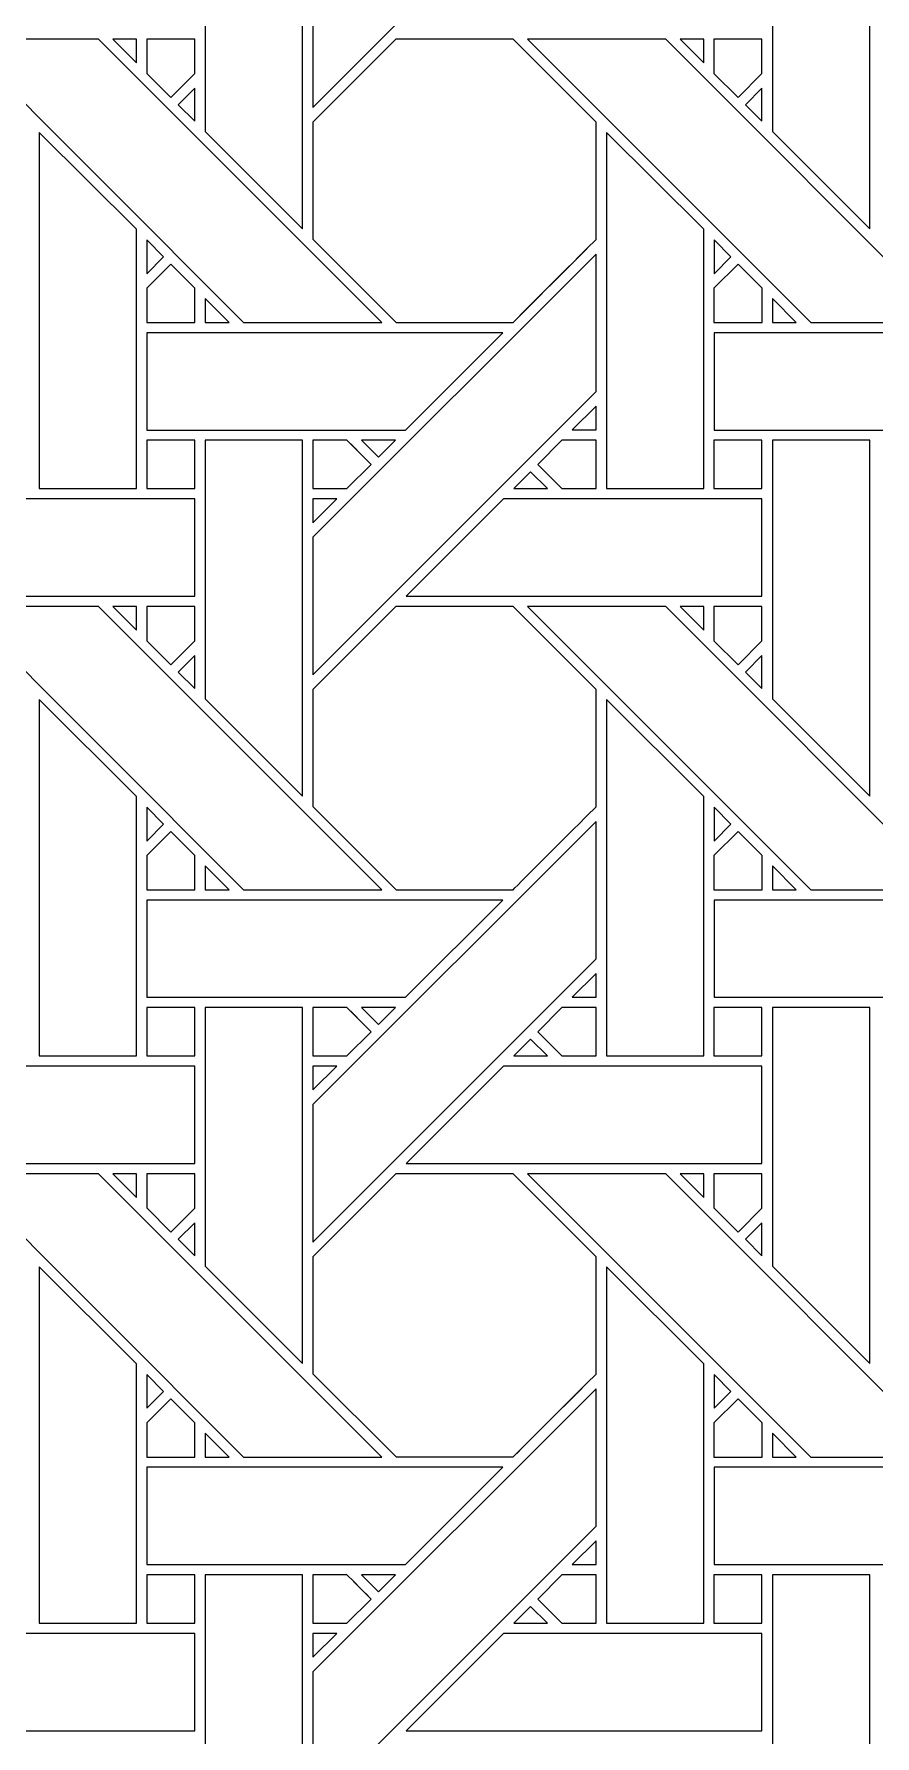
# Model space of a CAD drawing. Header units: inches. Extents: x 4.4 to 20.4, y 1.1 to 17.1.
# Drawn here: x 8.359 to 9.766, y 9.815 to 12.661 of the extents above; entities that cross this region are included whole.
import ezdxf

# ---------------------------------------------------------------- set-up
doc = ezdxf.new("R2010")
doc.units = ezdxf.units.IN
doc.header["$MEASUREMENT"] = 0
doc.layers.add('Design', color=7, linetype='Continuous', lineweight=0)

msp = doc.modelspace()

# ---------------------------------------------------------------- linework, layer by layer
at = {"layer": 'Design'}
for points, knots in [([(12.3829, 17.0948), (7.9646, 17.0948), (4.3829, 13.513), (4.3829, 9.0948), (4.3829, 4.6765), (7.9646, 1.0948), (12.3829, 1.0948), (16.8011, 1.0948), (20.3829, 4.6765), (20.3829, 9.0948), (20.3829, 13.513), (16.8011, 17.0948), (12.3829, 17.0948)], [0, 0, 0, 0, 1, 1, 1, 2, 2, 2, 3, 3, 3, 4, 4, 4, 4]), ([(12.3829, 16.2388), (8.4373, 16.2388), (5.2388, 13.0403), (5.2388, 9.0948), (5.2388, 5.1492), (8.4373, 1.9507), (12.3829, 1.9507), (16.3284, 1.9507), (19.5269, 5.1492), (19.5269, 9.0948), (19.5269, 13.0403), (16.3284, 16.2388), (12.3829, 16.2388)], [0, 0, 0, 0, 1, 1, 1, 2, 2, 2, 3, 3, 3, 4, 4, 4, 4]), ([(9.2992, 13.0116), (9.2992, 13.0116), (8.8255, 12.5379), (8.8255, 12.5379), (8.8255, 12.5379), (8.8255, 12.768), (8.8255, 12.768), (8.8255, 12.768), (9.2992, 13.2416), (9.2992, 13.2416), (9.2992, 13.2416), (9.2992, 13.0116), (9.2992, 13.0116)], [0, 0, 0, 0, 1, 1, 1, 2, 2, 2, 3, 3, 3, 4, 4, 4, 4]), ([(8.8083, 12.9301), (8.8083, 12.9301), (8.8083, 12.335), (8.8083, 12.335), (8.8083, 12.335), (8.6454, 12.4979), (8.6454, 12.4979), (8.6454, 12.4979), (8.6454, 12.9301), (8.6454, 12.9301), (8.6454, 12.9301), (8.8083, 12.9301), (8.8083, 12.9301)], [0, 0, 0, 0, 1, 1, 1, 2, 2, 2, 3, 3, 3, 4, 4, 4, 4]), ([(9.5942, 12.4979), (9.5942, 12.4979), (9.5942, 12.9301), (9.5942, 12.9301), (9.5942, 12.9301), (9.7571, 12.9301), (9.7571, 12.9301), (9.7571, 12.9301), (9.7571, 12.335), (9.7571, 12.335), (9.7571, 12.335), (9.5942, 12.4979), (9.5942, 12.4979)], [0, 0, 0, 0, 1, 1, 1, 2, 2, 2, 3, 3, 3, 4, 4, 4, 4]), ([(8.4668, 12.6522), (8.4668, 12.6522), (8.9405, 12.1786), (8.9405, 12.1786), (8.9405, 12.1786), (8.7095, 12.1786), (8.7095, 12.1786), (8.7095, 12.1786), (8.2359, 12.6522), (8.2359, 12.6522), (8.2359, 12.6522), (8.4668, 12.6522), (8.4668, 12.6522)], [0, 0, 0, 0, 1, 1, 1, 2, 2, 2, 3, 3, 3, 4, 4, 4, 4]), ([(8.5304, 12.6522), (8.5304, 12.6522), (8.5304, 12.6124), (8.5304, 12.6124), (8.5304, 12.6124), (8.491, 12.6522), (8.491, 12.6522), (8.491, 12.6522), (8.5304, 12.6522), (8.5304, 12.6522)], [0, 0, 0, 0, 1, 1, 1, 2, 2, 2, 3, 3, 3, 3]), ([(8.6278, 12.6523), (8.6278, 12.6523), (8.6278, 12.5947), (8.6278, 12.5947), (8.6278, 12.5947), (8.5879, 12.5547), (8.5879, 12.5547), (8.5879, 12.5547), (8.5476, 12.5951), (8.5476, 12.5951), (8.5476, 12.5951), (8.5476, 12.6523), (8.5476, 12.6523), (8.5476, 12.6523), (8.6278, 12.6523), (8.6278, 12.6523)], [0, 0, 0, 0, 1, 1, 1, 2, 2, 2, 3, 3, 3, 4, 4, 4, 5, 5, 5, 5]), ([(8.5879, 12.5547), (8.5879, 12.5547), (8.5476, 12.5951), (8.5476, 12.5951), (8.5476, 12.5951), (8.5476, 12.6523), (8.5476, 12.6523), (8.5476, 12.6523), (8.6278, 12.6523), (8.6278, 12.6523), (8.6278, 12.6523), (8.6278, 12.5947), (8.6278, 12.5947), (8.6278, 12.5947), (8.5879, 12.5547), (8.5879, 12.5547)], [0, 0, 0, 0, 1, 1, 1, 2, 2, 2, 3, 3, 3, 4, 4, 4, 5, 5, 5, 5]), ([(8.9642, 12.6523), (8.9642, 12.6523), (9.1604, 12.6523), (9.1604, 12.6523), (9.1604, 12.6523), (9.2991, 12.5135), (9.2991, 12.5135), (9.2991, 12.5135), (9.2991, 12.3173), (9.2991, 12.3173), (9.2813, 12.2994), (9.1694, 12.1876), (9.1604, 12.1786), (9.1604, 12.1786), (8.9647, 12.1786), (8.9647, 12.1786), (8.9647, 12.1786), (8.8255, 12.3179), (8.8255, 12.3179), (8.8255, 12.3179), (8.8255, 12.5135), (8.8255, 12.5135), (8.8255, 12.5135), (8.9642, 12.6523), (8.9642, 12.6523)], [0, 0, 0, 0, 1, 1, 1, 2, 2, 2, 3, 3, 3, 4, 4, 4, 5, 5, 5, 6, 6, 6, 7, 7, 7, 8, 8, 8, 8]), ([(9.1604, 12.6523), (9.1604, 12.6523), (9.2991, 12.5135), (9.2991, 12.5135), (9.2991, 12.5135), (9.2991, 12.3173), (9.2991, 12.3173), (9.281, 12.2991), (9.1691, 12.1874), (9.1604, 12.1786), (9.1604, 12.1786), (8.9647, 12.1786), (8.9647, 12.1786), (8.9647, 12.1786), (8.8255, 12.3179), (8.8255, 12.3179), (8.8255, 12.3179), (8.8255, 12.5135), (8.8255, 12.5135), (8.8255, 12.5135), (8.9642, 12.6523), (8.9642, 12.6523), (8.9642, 12.6523), (9.1604, 12.6523), (9.1604, 12.6523)], [0, 0, 0, 0, 1, 1, 1, 2, 2, 2, 3, 3, 3, 4, 4, 4, 5, 5, 5, 6, 6, 6, 7, 7, 7, 8, 8, 8, 8]), ([(9.8892, 12.1786), (9.8892, 12.1786), (9.6582, 12.1786), (9.6582, 12.1786), (9.6582, 12.1786), (9.1846, 12.6522), (9.1846, 12.6522), (9.1846, 12.6522), (9.4156, 12.6522), (9.4156, 12.6522), (9.4156, 12.6522), (9.8892, 12.1786), (9.8892, 12.1786)], [0, 0, 0, 0, 1, 1, 1, 2, 2, 2, 3, 3, 3, 4, 4, 4, 4]), ([(9.4397, 12.6522), (9.4397, 12.6522), (9.4791, 12.6522), (9.4791, 12.6522), (9.4791, 12.6522), (9.4791, 12.6124), (9.4791, 12.6124), (9.4791, 12.6124), (9.4397, 12.6522), (9.4397, 12.6522)], [0, 0, 0, 0, 1, 1, 1, 2, 2, 2, 3, 3, 3, 3]), ([(9.5766, 12.6523), (9.5766, 12.6523), (9.5766, 12.5947), (9.5766, 12.5947), (9.5766, 12.5947), (9.5366, 12.5547), (9.5366, 12.5547), (9.5366, 12.5547), (9.4963, 12.5951), (9.4963, 12.5951), (9.4963, 12.5951), (9.4963, 12.6523), (9.4963, 12.6523), (9.4963, 12.6523), (9.5766, 12.6523), (9.5766, 12.6523)], [0, 0, 0, 0, 1, 1, 1, 2, 2, 2, 3, 3, 3, 4, 4, 4, 5, 5, 5, 5]), ([(9.5766, 12.5947), (9.5766, 12.5947), (9.5366, 12.5547), (9.5366, 12.5547), (9.5366, 12.5547), (9.4963, 12.5951), (9.4963, 12.5951), (9.4963, 12.5951), (9.4963, 12.6523), (9.4963, 12.6523), (9.4963, 12.6523), (9.5766, 12.6523), (9.5766, 12.6523), (9.5766, 12.6523), (9.5766, 12.5947), (9.5766, 12.5947)], [0, 0, 0, 0, 1, 1, 1, 2, 2, 2, 3, 3, 3, 4, 4, 4, 5, 5, 5, 5]), ([(8.6279, 12.5704), (8.6279, 12.5704), (8.6279, 12.5152), (8.6279, 12.5152), (8.6279, 12.5152), (8.6001, 12.5426), (8.6001, 12.5426), (8.6001, 12.5426), (8.6279, 12.5704), (8.6279, 12.5704)], [0, 0, 0, 0, 1, 1, 1, 2, 2, 2, 3, 3, 3, 3]), ([(9.5766, 12.5704), (9.5766, 12.5704), (9.5766, 12.5152), (9.5766, 12.5152), (9.5766, 12.5152), (9.5488, 12.5426), (9.5488, 12.5426), (9.5488, 12.5426), (9.5766, 12.5704), (9.5766, 12.5704)], [0, 0, 0, 0, 1, 1, 1, 2, 2, 2, 3, 3, 3, 3]), ([(8.3676, 11.9006), (8.3676, 11.9006), (8.3676, 12.4964), (8.3676, 12.4964), (8.3676, 12.4964), (8.5303, 12.3343), (8.5303, 12.3343), (8.5303, 12.3343), (8.5303, 11.9006), (8.5303, 11.9006), (8.5303, 11.9006), (8.3676, 11.9006), (8.3676, 11.9006)], [0, 0, 0, 0, 1, 1, 1, 2, 2, 2, 3, 3, 3, 4, 4, 4, 4]), ([(9.3163, 11.9006), (9.3163, 11.9006), (9.3163, 12.4964), (9.3163, 12.4964), (9.3163, 12.4964), (9.4791, 12.3343), (9.4791, 12.3343), (9.4791, 12.3343), (9.4791, 11.9006), (9.4791, 11.9006), (9.4791, 11.9006), (9.3163, 11.9006), (9.3163, 11.9006)], [0, 0, 0, 0, 1, 1, 1, 2, 2, 2, 3, 3, 3, 4, 4, 4, 4]), ([(8.5476, 12.26), (8.5476, 12.26), (8.5476, 12.3168), (8.5476, 12.3168), (8.5476, 12.3168), (8.5758, 12.2882), (8.5758, 12.2882), (8.5758, 12.2882), (8.5476, 12.26), (8.5476, 12.26)], [0, 0, 0, 0, 1, 1, 1, 2, 2, 2, 3, 3, 3, 3]), ([(9.4964, 12.26), (9.4964, 12.26), (9.4964, 12.3168), (9.4964, 12.3168), (9.4964, 12.3168), (9.5246, 12.2882), (9.5246, 12.2882), (9.5246, 12.2882), (9.4964, 12.26), (9.4964, 12.26)], [0, 0, 0, 0, 1, 1, 1, 2, 2, 2, 3, 3, 3, 3]), ([(8.5476, 12.1784), (8.5476, 12.1784), (8.5476, 12.2357), (8.5476, 12.2357), (8.5476, 12.2357), (8.5879, 12.276), (8.5879, 12.276), (8.5879, 12.276), (8.6282, 12.2357), (8.6282, 12.2357), (8.6282, 12.2357), (8.6282, 12.1784), (8.6282, 12.1784), (8.6282, 12.1784), (8.5476, 12.1784), (8.5476, 12.1784)], [0, 0, 0, 0, 1, 1, 1, 2, 2, 2, 3, 3, 3, 4, 4, 4, 5, 5, 5, 5]), ([(8.5879, 12.276), (8.5879, 12.276), (8.6282, 12.2357), (8.6282, 12.2357), (8.6282, 12.2357), (8.6282, 12.1784), (8.6282, 12.1784), (8.6282, 12.1784), (8.5476, 12.1784), (8.5476, 12.1784), (8.5476, 12.1784), (8.5476, 12.2357), (8.5476, 12.2357), (8.5476, 12.2357), (8.5879, 12.276), (8.5879, 12.276)], [0, 0, 0, 0, 1, 1, 1, 2, 2, 2, 3, 3, 3, 4, 4, 4, 5, 5, 5, 5]), ([(9.2992, 12.0628), (9.2992, 12.0628), (8.8255, 11.5892), (8.8255, 11.5892), (8.8255, 11.5892), (8.8255, 11.8193), (8.8255, 11.8193), (8.8255, 11.8193), (9.2992, 12.2929), (9.2992, 12.2929), (9.2992, 12.2929), (9.2992, 12.0628), (9.2992, 12.0628)], [0, 0, 0, 0, 1, 1, 1, 2, 2, 2, 3, 3, 3, 4, 4, 4, 4]), ([(9.4963, 12.1784), (9.4963, 12.1784), (9.4963, 12.2357), (9.4963, 12.2357), (9.4963, 12.2357), (9.5367, 12.276), (9.5367, 12.276), (9.5367, 12.276), (9.577, 12.2357), (9.577, 12.2357), (9.577, 12.2357), (9.577, 12.1784), (9.577, 12.1784), (9.577, 12.1784), (9.4963, 12.1784), (9.4963, 12.1784)], [0, 0, 0, 0, 1, 1, 1, 2, 2, 2, 3, 3, 3, 4, 4, 4, 5, 5, 5, 5]), ([(9.5367, 12.276), (9.5367, 12.276), (9.577, 12.2357), (9.577, 12.2357), (9.577, 12.2357), (9.577, 12.1784), (9.577, 12.1784), (9.577, 12.1784), (9.4963, 12.1784), (9.4963, 12.1784), (9.4963, 12.1784), (9.4963, 12.2357), (9.4963, 12.2357), (9.4963, 12.2357), (9.5367, 12.276), (9.5367, 12.276)], [0, 0, 0, 0, 1, 1, 1, 2, 2, 2, 3, 3, 3, 4, 4, 4, 5, 5, 5, 5]), ([(8.6455, 12.1786), (8.6455, 12.1786), (8.6455, 12.2184), (8.6455, 12.2184), (8.6455, 12.2184), (8.6853, 12.1786), (8.6853, 12.1786), (8.6853, 12.1786), (8.6455, 12.1786), (8.6455, 12.1786)], [0, 0, 0, 0, 1, 1, 1, 2, 2, 2, 3, 3, 3, 3]), ([(9.5943, 12.1786), (9.5943, 12.1786), (9.5943, 12.2184), (9.5943, 12.2184), (9.5943, 12.2184), (9.634, 12.1786), (9.634, 12.1786), (9.634, 12.1786), (9.5943, 12.1786), (9.5943, 12.1786)], [0, 0, 0, 0, 1, 1, 1, 2, 2, 2, 3, 3, 3, 3]), ([(9.1433, 12.1613), (9.1433, 12.1613), (8.9806, 11.9986), (8.9806, 11.9986), (8.9806, 11.9986), (8.5476, 11.9986), (8.5476, 11.9986), (8.5476, 11.9986), (8.5476, 12.1613), (8.5476, 12.1613), (8.5476, 12.1613), (9.1433, 12.1613), (9.1433, 12.1613)], [0, 0, 0, 0, 1, 1, 1, 2, 2, 2, 3, 3, 3, 4, 4, 4, 4]), ([(10.0921, 12.1613), (10.0921, 12.1613), (9.9293, 11.9986), (9.9293, 11.9986), (9.9293, 11.9986), (9.4964, 11.9986), (9.4964, 11.9986), (9.4964, 11.9986), (9.4964, 12.1613), (9.4964, 12.1613), (9.4964, 12.1613), (10.0921, 12.1613), (10.0921, 12.1613)], [0, 0, 0, 0, 1, 1, 1, 2, 2, 2, 3, 3, 3, 4, 4, 4, 4]), ([(9.2594, 11.9987), (9.2594, 11.9987), (9.2992, 12.0384), (9.2992, 12.0384), (9.2992, 12.0384), (9.2992, 11.9987), (9.2992, 11.9987), (9.2992, 11.9987), (9.2594, 11.9987), (9.2594, 11.9987)], [0, 0, 0, 0, 1, 1, 1, 2, 2, 2, 3, 3, 3, 3]), ([(8.5476, 11.9006), (8.5476, 11.9006), (8.5476, 11.9814), (8.5476, 11.9814), (8.5476, 11.9814), (8.6278, 11.9814), (8.6278, 11.9814), (8.6278, 11.9814), (8.6278, 11.9006), (8.6278, 11.9006), (8.6278, 11.9006), (8.5476, 11.9006), (8.5476, 11.9006)], [0, 0, 0, 0, 1, 1, 1, 2, 2, 2, 3, 3, 3, 4, 4, 4, 4]), ([(8.6278, 11.9814), (8.6278, 11.9814), (8.6278, 11.9006), (8.6278, 11.9006), (8.6278, 11.9006), (8.5476, 11.9006), (8.5476, 11.9006), (8.5476, 11.9006), (8.5476, 11.9814), (8.5476, 11.9814), (8.5476, 11.9814), (8.6278, 11.9814), (8.6278, 11.9814)], [0, 0, 0, 0, 1, 1, 1, 2, 2, 2, 3, 3, 3, 4, 4, 4, 4]), ([(8.8083, 11.9814), (8.8083, 11.9814), (8.8083, 11.3863), (8.8083, 11.3863), (8.8083, 11.3863), (8.6454, 11.5492), (8.6454, 11.5492), (8.6454, 11.5492), (8.6454, 11.9814), (8.6454, 11.9814), (8.6454, 11.9814), (8.8083, 11.9814), (8.8083, 11.9814)], [0, 0, 0, 0, 1, 1, 1, 2, 2, 2, 3, 3, 3, 4, 4, 4, 4]), ([(8.8825, 11.9814), (8.8877, 11.9763), (8.9184, 11.9455), (8.9228, 11.9411), (8.9228, 11.9411), (8.8824, 11.9006), (8.8824, 11.9006), (8.8824, 11.9006), (8.8255, 11.9006), (8.8255, 11.9006), (8.8255, 11.9006), (8.8255, 11.9814), (8.8255, 11.9814), (8.8255, 11.9814), (8.8825, 11.9814), (8.8825, 11.9814)], [0, 0, 0, 0, 1, 1, 1, 2, 2, 2, 3, 3, 3, 4, 4, 4, 5, 5, 5, 5]), ([(8.9228, 11.9411), (8.9228, 11.9411), (8.8824, 11.9006), (8.8824, 11.9006), (8.8824, 11.9006), (8.8255, 11.9006), (8.8255, 11.9006), (8.8255, 11.9006), (8.8255, 11.9814), (8.8255, 11.9814), (8.8255, 11.9814), (8.8825, 11.9814), (8.8825, 11.9814), (8.8878, 11.9762), (8.9186, 11.9453), (8.9228, 11.9411)], [0, 0, 0, 0, 1, 1, 1, 2, 2, 2, 3, 3, 3, 4, 4, 4, 5, 5, 5, 5]), ([(8.9351, 11.9532), (8.9351, 11.9532), (8.9069, 11.9814), (8.9069, 11.9814), (8.9069, 11.9814), (8.9634, 11.9814), (8.9634, 11.9814), (8.9634, 11.9814), (8.9351, 11.9532), (8.9351, 11.9532)], [0, 0, 0, 0, 1, 1, 1, 2, 2, 2, 3, 3, 3, 3]), ([(9.2991, 11.9814), (9.2991, 11.9814), (9.2991, 11.9006), (9.2991, 11.9006), (9.2991, 11.9006), (9.242, 11.9006), (9.242, 11.9006), (9.242, 11.9006), (9.2017, 11.941), (9.2017, 11.941), (9.2017, 11.941), (9.2421, 11.9814), (9.2421, 11.9814), (9.2421, 11.9814), (9.2991, 11.9814), (9.2991, 11.9814)], [0, 0, 0, 0, 1, 1, 1, 2, 2, 2, 3, 3, 3, 4, 4, 4, 5, 5, 5, 5]), ([(9.2991, 11.9814), (9.2991, 11.9814), (9.2991, 11.9006), (9.2991, 11.9006), (9.2991, 11.9006), (9.242, 11.9006), (9.242, 11.9006), (9.242, 11.9006), (9.2017, 11.941), (9.2017, 11.941), (9.2017, 11.941), (9.2421, 11.9814), (9.2421, 11.9814), (9.2421, 11.9814), (9.2991, 11.9814), (9.2991, 11.9814)], [0, 0, 0, 0, 1, 1, 1, 2, 2, 2, 3, 3, 3, 4, 4, 4, 5, 5, 5, 5]), ([(9.5766, 11.9006), (9.5766, 11.9006), (9.4963, 11.9006), (9.4963, 11.9006), (9.4963, 11.9006), (9.4963, 11.9814), (9.4963, 11.9814), (9.4963, 11.9814), (9.5766, 11.9814), (9.5766, 11.9814), (9.5766, 11.9814), (9.5766, 11.9006), (9.5766, 11.9006)], [0, 0, 0, 0, 1, 1, 1, 2, 2, 2, 3, 3, 3, 4, 4, 4, 4]), ([(9.5766, 11.9814), (9.5766, 11.9814), (9.5766, 11.9006), (9.5766, 11.9006), (9.5766, 11.9006), (9.4963, 11.9006), (9.4963, 11.9006), (9.4963, 11.9006), (9.4963, 11.9814), (9.4963, 11.9814), (9.4963, 11.9814), (9.5766, 11.9814), (9.5766, 11.9814)], [0, 0, 0, 0, 1, 1, 1, 2, 2, 2, 3, 3, 3, 4, 4, 4, 4]), ([(9.7571, 11.9814), (9.7571, 11.9814), (9.7571, 11.3863), (9.7571, 11.3863), (9.7571, 11.3863), (9.5942, 11.5492), (9.5942, 11.5492), (9.5942, 11.5492), (9.5942, 11.9814), (9.5942, 11.9814), (9.5942, 11.9814), (9.7571, 11.9814), (9.7571, 11.9814)], [0, 0, 0, 0, 1, 1, 1, 2, 2, 2, 3, 3, 3, 4, 4, 4, 4]), ([(9.2178, 11.9006), (9.2178, 11.9006), (9.1613, 11.9006), (9.1613, 11.9006), (9.1613, 11.9006), (9.1896, 11.9289), (9.1896, 11.9289), (9.1896, 11.9289), (9.2178, 11.9006), (9.2178, 11.9006)], [0, 0, 0, 0, 1, 1, 1, 2, 2, 2, 3, 3, 3, 3]), ([(8.6279, 11.8835), (8.6279, 11.8835), (8.6279, 11.7206), (8.6279, 11.7206), (8.6279, 11.7206), (8.0326, 11.7206), (8.0326, 11.7206), (8.0326, 11.7206), (8.1955, 11.8835), (8.1955, 11.8835), (8.1955, 11.8835), (8.6279, 11.8835), (8.6279, 11.8835)], [0, 0, 0, 0, 1, 1, 1, 2, 2, 2, 3, 3, 3, 4, 4, 4, 4]), ([(8.8255, 11.8436), (8.8255, 11.8436), (8.8255, 11.8835), (8.8255, 11.8835), (8.8255, 11.8835), (8.8653, 11.8835), (8.8653, 11.8835), (8.8653, 11.8835), (8.8255, 11.8436), (8.8255, 11.8436)], [0, 0, 0, 0, 1, 1, 1, 2, 2, 2, 3, 3, 3, 3]), ([(9.5766, 11.8835), (9.5766, 11.8835), (9.5766, 11.7206), (9.5766, 11.7206), (9.5766, 11.7206), (8.9813, 11.7206), (8.9813, 11.7206), (8.9813, 11.7206), (9.1442, 11.8835), (9.1442, 11.8835), (9.1442, 11.8835), (9.5766, 11.8835), (9.5766, 11.8835)], [0, 0, 0, 0, 1, 1, 1, 2, 2, 2, 3, 3, 3, 4, 4, 4, 4]), ([(8.4669, 11.7035), (8.4669, 11.7035), (8.9405, 11.2299), (8.9405, 11.2299), (8.9405, 11.2299), (8.7095, 11.2299), (8.7095, 11.2299), (8.7095, 11.2299), (8.2359, 11.7035), (8.2359, 11.7035), (8.2359, 11.7035), (8.4669, 11.7035), (8.4669, 11.7035)], [0, 0, 0, 0, 1, 1, 1, 2, 2, 2, 3, 3, 3, 4, 4, 4, 4]), ([(8.5304, 11.7035), (8.5304, 11.7035), (8.5304, 11.6637), (8.5304, 11.6637), (8.5304, 11.6637), (8.491, 11.7035), (8.491, 11.7035), (8.491, 11.7035), (8.5304, 11.7035), (8.5304, 11.7035)], [0, 0, 0, 0, 1, 1, 1, 2, 2, 2, 3, 3, 3, 3]), ([(8.6278, 11.7035), (8.6278, 11.7035), (8.6278, 11.6459), (8.6278, 11.6459), (8.6278, 11.6459), (8.5879, 11.606), (8.5879, 11.606), (8.5879, 11.606), (8.5476, 11.6463), (8.5476, 11.6463), (8.5476, 11.6463), (8.5476, 11.7035), (8.5476, 11.7035), (8.5476, 11.7035), (8.6278, 11.7035), (8.6278, 11.7035)], [0, 0, 0, 0, 1, 1, 1, 2, 2, 2, 3, 3, 3, 4, 4, 4, 5, 5, 5, 5]), ([(8.5879, 11.606), (8.5879, 11.606), (8.5476, 11.6463), (8.5476, 11.6463), (8.5476, 11.6463), (8.5476, 11.7035), (8.5476, 11.7035), (8.5476, 11.7035), (8.6278, 11.7035), (8.6278, 11.7035), (8.6278, 11.7035), (8.6278, 11.6459), (8.6278, 11.6459), (8.6278, 11.6459), (8.5879, 11.606), (8.5879, 11.606)], [0, 0, 0, 0, 1, 1, 1, 2, 2, 2, 3, 3, 3, 4, 4, 4, 5, 5, 5, 5]), ([(8.9642, 11.7035), (8.9642, 11.7035), (9.1604, 11.7035), (9.1604, 11.7035), (9.1604, 11.7035), (9.2991, 11.5648), (9.2991, 11.5648), (9.2991, 11.5648), (9.2991, 11.3686), (9.2991, 11.3686), (9.2813, 11.3507), (9.1694, 11.2389), (9.1604, 11.2299), (9.1604, 11.2299), (8.9647, 11.2299), (8.9647, 11.2299), (8.9647, 11.2299), (8.8255, 11.3691), (8.8255, 11.3691), (8.8255, 11.3691), (8.8255, 11.5648), (8.8255, 11.5648), (8.8255, 11.5648), (8.9642, 11.7035), (8.9642, 11.7035)], [0, 0, 0, 0, 1, 1, 1, 2, 2, 2, 3, 3, 3, 4, 4, 4, 5, 5, 5, 6, 6, 6, 7, 7, 7, 8, 8, 8, 8]), ([(8.9642, 11.7035), (8.9642, 11.7035), (9.1604, 11.7035), (9.1604, 11.7035), (9.1604, 11.7035), (9.2991, 11.5648), (9.2991, 11.5648), (9.2991, 11.5648), (9.2991, 11.3686), (9.2991, 11.3686), (9.2813, 11.3507), (9.1694, 11.2389), (9.1604, 11.2299), (9.1604, 11.2299), (8.9647, 11.2299), (8.9647, 11.2299), (8.9647, 11.2299), (8.8255, 11.3691), (8.8255, 11.3691), (8.8255, 11.3691), (8.8255, 11.5648), (8.8255, 11.5648), (8.8255, 11.5648), (8.9642, 11.7035), (8.9642, 11.7035)], [0, 0, 0, 0, 1, 1, 1, 2, 2, 2, 3, 3, 3, 4, 4, 4, 5, 5, 5, 6, 6, 6, 7, 7, 7, 8, 8, 8, 8]), ([(9.4156, 11.7035), (9.4156, 11.7035), (9.8892, 11.2299), (9.8892, 11.2299), (9.8892, 11.2299), (9.6582, 11.2299), (9.6582, 11.2299), (9.6582, 11.2299), (9.1846, 11.7035), (9.1846, 11.7035), (9.1846, 11.7035), (9.4156, 11.7035), (9.4156, 11.7035)], [0, 0, 0, 0, 1, 1, 1, 2, 2, 2, 3, 3, 3, 4, 4, 4, 4]), ([(9.4791, 11.7035), (9.4791, 11.7035), (9.4791, 11.6637), (9.4791, 11.6637), (9.4791, 11.6637), (9.4397, 11.7035), (9.4397, 11.7035), (9.4397, 11.7035), (9.4791, 11.7035), (9.4791, 11.7035)], [0, 0, 0, 0, 1, 1, 1, 2, 2, 2, 3, 3, 3, 3]), ([(9.5766, 11.7035), (9.5766, 11.7035), (9.5766, 11.6459), (9.5766, 11.6459), (9.5766, 11.6459), (9.5366, 11.606), (9.5366, 11.606), (9.5366, 11.606), (9.4963, 11.6463), (9.4963, 11.6463), (9.4963, 11.6463), (9.4963, 11.7035), (9.4963, 11.7035), (9.4963, 11.7035), (9.5766, 11.7035), (9.5766, 11.7035)], [0, 0, 0, 0, 1, 1, 1, 2, 2, 2, 3, 3, 3, 4, 4, 4, 5, 5, 5, 5]), ([(9.5366, 11.606), (9.5366, 11.606), (9.4963, 11.6463), (9.4963, 11.6463), (9.4963, 11.6463), (9.4963, 11.7035), (9.4963, 11.7035), (9.4963, 11.7035), (9.5766, 11.7035), (9.5766, 11.7035), (9.5766, 11.7035), (9.5766, 11.6459), (9.5766, 11.6459), (9.5766, 11.6459), (9.5366, 11.606), (9.5366, 11.606)], [0, 0, 0, 0, 1, 1, 1, 2, 2, 2, 3, 3, 3, 4, 4, 4, 5, 5, 5, 5]), ([(8.6279, 11.6217), (8.6279, 11.6217), (8.6279, 11.5665), (8.6279, 11.5665), (8.6279, 11.5665), (8.6001, 11.5939), (8.6001, 11.5939), (8.6001, 11.5939), (8.6279, 11.6217), (8.6279, 11.6217)], [0, 0, 0, 0, 1, 1, 1, 2, 2, 2, 3, 3, 3, 3]), ([(9.5766, 11.6217), (9.5766, 11.6217), (9.5766, 11.5665), (9.5766, 11.5665), (9.5766, 11.5665), (9.5488, 11.5939), (9.5488, 11.5939), (9.5488, 11.5939), (9.5766, 11.6217), (9.5766, 11.6217)], [0, 0, 0, 0, 1, 1, 1, 2, 2, 2, 3, 3, 3, 3]), ([(8.3676, 10.9519), (8.3676, 10.9519), (8.3676, 11.5477), (8.3676, 11.5477), (8.3676, 11.5477), (8.5303, 11.3856), (8.5303, 11.3856), (8.5303, 11.3856), (8.5303, 10.9519), (8.5303, 10.9519), (8.5303, 10.9519), (8.3676, 10.9519), (8.3676, 10.9519)], [0, 0, 0, 0, 1, 1, 1, 2, 2, 2, 3, 3, 3, 4, 4, 4, 4]), ([(9.3163, 10.9519), (9.3163, 10.9519), (9.3163, 11.5477), (9.3163, 11.5477), (9.3163, 11.5477), (9.4791, 11.3855), (9.4791, 11.3855), (9.4791, 11.3855), (9.4791, 10.9519), (9.4791, 10.9519), (9.4791, 10.9519), (9.3163, 10.9519), (9.3163, 10.9519)], [0, 0, 0, 0, 1, 1, 1, 2, 2, 2, 3, 3, 3, 4, 4, 4, 4]), ([(8.5476, 11.3113), (8.5476, 11.3113), (8.5476, 11.3681), (8.5476, 11.3681), (8.5476, 11.3681), (8.5758, 11.3395), (8.5758, 11.3395), (8.5758, 11.3395), (8.5476, 11.3113), (8.5476, 11.3113)], [0, 0, 0, 0, 1, 1, 1, 2, 2, 2, 3, 3, 3, 3]), ([(9.4964, 11.3113), (9.4964, 11.3113), (9.4964, 11.3681), (9.4964, 11.3681), (9.4964, 11.3681), (9.5246, 11.3395), (9.5246, 11.3395), (9.5246, 11.3395), (9.4964, 11.3113), (9.4964, 11.3113)], [0, 0, 0, 0, 1, 1, 1, 2, 2, 2, 3, 3, 3, 3]), ([(9.2992, 11.1141), (9.2992, 11.1141), (8.8255, 10.6404), (8.8255, 10.6404), (8.8255, 10.6404), (8.8255, 10.8705), (8.8255, 10.8705), (8.8255, 10.8705), (9.2992, 11.3441), (9.2992, 11.3441), (9.2992, 11.3441), (9.2992, 11.1141), (9.2992, 11.1141)], [0, 0, 0, 0, 1, 1, 1, 2, 2, 2, 3, 3, 3, 4, 4, 4, 4]), ([(8.5476, 11.2297), (8.5476, 11.2297), (8.5476, 11.2869), (8.5476, 11.2869), (8.5476, 11.2869), (8.5879, 11.3273), (8.5879, 11.3273), (8.5879, 11.3273), (8.6282, 11.287), (8.6282, 11.287), (8.6282, 11.287), (8.6282, 11.2297), (8.6282, 11.2297), (8.6282, 11.2297), (8.5476, 11.2297), (8.5476, 11.2297)], [0, 0, 0, 0, 1, 1, 1, 2, 2, 2, 3, 3, 3, 4, 4, 4, 5, 5, 5, 5]), ([(8.5879, 11.3273), (8.5879, 11.3273), (8.6282, 11.287), (8.6282, 11.287), (8.6282, 11.287), (8.6282, 11.2297), (8.6282, 11.2297), (8.6282, 11.2297), (8.5476, 11.2297), (8.5476, 11.2297), (8.5476, 11.2297), (8.5476, 11.2869), (8.5476, 11.2869), (8.5476, 11.2869), (8.5879, 11.3273), (8.5879, 11.3273)], [0, 0, 0, 0, 1, 1, 1, 2, 2, 2, 3, 3, 3, 4, 4, 4, 5, 5, 5, 5]), ([(9.4963, 11.2297), (9.4963, 11.2297), (9.4963, 11.2869), (9.4963, 11.2869), (9.4963, 11.2869), (9.5367, 11.3273), (9.5367, 11.3273), (9.5367, 11.3273), (9.577, 11.287), (9.577, 11.287), (9.577, 11.287), (9.577, 11.2297), (9.577, 11.2297), (9.577, 11.2297), (9.4963, 11.2297), (9.4963, 11.2297)], [0, 0, 0, 0, 1, 1, 1, 2, 2, 2, 3, 3, 3, 4, 4, 4, 5, 5, 5, 5]), ([(9.5367, 11.3273), (9.5367, 11.3273), (9.577, 11.287), (9.577, 11.287), (9.577, 11.287), (9.577, 11.2297), (9.577, 11.2297), (9.577, 11.2297), (9.4963, 11.2297), (9.4963, 11.2297), (9.4963, 11.2297), (9.4963, 11.2869), (9.4963, 11.2869), (9.4963, 11.2869), (9.5367, 11.3273), (9.5367, 11.3273)], [0, 0, 0, 0, 1, 1, 1, 2, 2, 2, 3, 3, 3, 4, 4, 4, 5, 5, 5, 5]), ([(8.6455, 11.2299), (8.6455, 11.2299), (8.6455, 11.2697), (8.6455, 11.2697), (8.6455, 11.2697), (8.6853, 11.2299), (8.6853, 11.2299), (8.6853, 11.2299), (8.6455, 11.2299), (8.6455, 11.2299)], [0, 0, 0, 0, 1, 1, 1, 2, 2, 2, 3, 3, 3, 3]), ([(9.5943, 11.2299), (9.5943, 11.2299), (9.5943, 11.2697), (9.5943, 11.2697), (9.5943, 11.2697), (9.634, 11.2299), (9.634, 11.2299), (9.634, 11.2299), (9.5943, 11.2299), (9.5943, 11.2299)], [0, 0, 0, 0, 1, 1, 1, 2, 2, 2, 3, 3, 3, 3]), ([(9.1433, 11.2126), (9.1433, 11.2126), (8.9806, 11.0499), (8.9806, 11.0499), (8.9806, 11.0499), (8.5476, 11.0499), (8.5476, 11.0499), (8.5476, 11.0499), (8.5476, 11.2126), (8.5476, 11.2126), (8.5476, 11.2126), (9.1433, 11.2126), (9.1433, 11.2126)], [0, 0, 0, 0, 1, 1, 1, 2, 2, 2, 3, 3, 3, 4, 4, 4, 4]), ([(10.0921, 11.2126), (10.0921, 11.2126), (9.9293, 11.0499), (9.9293, 11.0499), (9.9293, 11.0499), (9.4964, 11.0499), (9.4964, 11.0499), (9.4964, 11.0499), (9.4964, 11.2126), (9.4964, 11.2126), (9.4964, 11.2126), (10.0921, 11.2126), (10.0921, 11.2126)], [0, 0, 0, 0, 1, 1, 1, 2, 2, 2, 3, 3, 3, 4, 4, 4, 4]), ([(9.2594, 11.0499), (9.2594, 11.0499), (9.2992, 11.0897), (9.2992, 11.0897), (9.2992, 11.0897), (9.2992, 11.0499), (9.2992, 11.0499), (9.2992, 11.0499), (9.2594, 11.0499), (9.2594, 11.0499)], [0, 0, 0, 0, 1, 1, 1, 2, 2, 2, 3, 3, 3, 3]), ([(8.5476, 10.9519), (8.5476, 10.9519), (8.5476, 11.0327), (8.5476, 11.0327), (8.5476, 11.0327), (8.6278, 11.0327), (8.6278, 11.0327), (8.6278, 11.0327), (8.6278, 10.9519), (8.6278, 10.9519), (8.6278, 10.9519), (8.5476, 10.9519), (8.5476, 10.9519)], [0, 0, 0, 0, 1, 1, 1, 2, 2, 2, 3, 3, 3, 4, 4, 4, 4]), ([(8.6278, 11.0327), (8.6278, 11.0327), (8.6278, 10.9519), (8.6278, 10.9519), (8.6278, 10.9519), (8.5476, 10.9519), (8.5476, 10.9519), (8.5476, 10.9519), (8.5476, 11.0327), (8.5476, 11.0327), (8.5476, 11.0327), (8.6278, 11.0327), (8.6278, 11.0327)], [0, 0, 0, 0, 1, 1, 1, 2, 2, 2, 3, 3, 3, 4, 4, 4, 4]), ([(8.8083, 11.0326), (8.8083, 11.0326), (8.8083, 10.4375), (8.8083, 10.4375), (8.8083, 10.4375), (8.6454, 10.6004), (8.6454, 10.6004), (8.6454, 10.6004), (8.6454, 11.0326), (8.6454, 11.0326), (8.6454, 11.0326), (8.8083, 11.0326), (8.8083, 11.0326)], [0, 0, 0, 0, 1, 1, 1, 2, 2, 2, 3, 3, 3, 4, 4, 4, 4]), ([(8.8825, 11.0327), (8.8877, 11.0276), (8.9184, 10.9967), (8.9228, 10.9923), (8.9228, 10.9923), (8.8824, 10.9519), (8.8824, 10.9519), (8.8824, 10.9519), (8.8255, 10.9519), (8.8255, 10.9519), (8.8255, 10.9519), (8.8255, 11.0327), (8.8255, 11.0327), (8.8255, 11.0327), (8.8825, 11.0327), (8.8825, 11.0327)], [0, 0, 0, 0, 1, 1, 1, 2, 2, 2, 3, 3, 3, 4, 4, 4, 5, 5, 5, 5]), ([(8.9228, 10.9923), (8.9228, 10.9923), (8.8824, 10.9519), (8.8824, 10.9519), (8.8824, 10.9519), (8.8255, 10.9519), (8.8255, 10.9519), (8.8255, 10.9519), (8.8255, 11.0327), (8.8255, 11.0327), (8.8255, 11.0327), (8.8825, 11.0327), (8.8825, 11.0327), (8.8878, 11.0274), (8.9186, 10.9966), (8.9228, 10.9923)], [0, 0, 0, 0, 1, 1, 1, 2, 2, 2, 3, 3, 3, 4, 4, 4, 5, 5, 5, 5]), ([(8.9351, 11.0045), (8.9351, 11.0045), (8.9069, 11.0326), (8.9069, 11.0326), (8.9069, 11.0326), (8.9634, 11.0326), (8.9634, 11.0326), (8.9634, 11.0326), (8.9351, 11.0045), (8.9351, 11.0045)], [0, 0, 0, 0, 1, 1, 1, 2, 2, 2, 3, 3, 3, 3]), ([(9.2991, 11.0327), (9.2991, 11.0327), (9.2991, 10.9519), (9.2991, 10.9519), (9.2991, 10.9519), (9.242, 10.9519), (9.242, 10.9519), (9.242, 10.9519), (9.2017, 10.9923), (9.2017, 10.9923), (9.2017, 10.9923), (9.2421, 11.0327), (9.2421, 11.0327), (9.2421, 11.0327), (9.2991, 11.0327), (9.2991, 11.0327)], [0, 0, 0, 0, 1, 1, 1, 2, 2, 2, 3, 3, 3, 4, 4, 4, 5, 5, 5, 5]), ([(9.2991, 11.0327), (9.2991, 11.0327), (9.2991, 10.9519), (9.2991, 10.9519), (9.2991, 10.9519), (9.242, 10.9519), (9.242, 10.9519), (9.242, 10.9519), (9.2017, 10.9923), (9.2017, 10.9923), (9.2017, 10.9923), (9.2421, 11.0327), (9.2421, 11.0327), (9.2421, 11.0327), (9.2991, 11.0327), (9.2991, 11.0327)], [0, 0, 0, 0, 1, 1, 1, 2, 2, 2, 3, 3, 3, 4, 4, 4, 5, 5, 5, 5]), ([(9.5766, 10.9519), (9.5766, 10.9519), (9.4963, 10.9519), (9.4963, 10.9519), (9.4963, 10.9519), (9.4963, 11.0327), (9.4963, 11.0327), (9.4963, 11.0327), (9.5766, 11.0327), (9.5766, 11.0327), (9.5766, 11.0327), (9.5766, 10.9519), (9.5766, 10.9519)], [0, 0, 0, 0, 1, 1, 1, 2, 2, 2, 3, 3, 3, 4, 4, 4, 4]), ([(9.5766, 11.0327), (9.5766, 11.0327), (9.5766, 10.9519), (9.5766, 10.9519), (9.5766, 10.9519), (9.4963, 10.9519), (9.4963, 10.9519), (9.4963, 10.9519), (9.4963, 11.0327), (9.4963, 11.0327), (9.4963, 11.0327), (9.5766, 11.0327), (9.5766, 11.0327)], [0, 0, 0, 0, 1, 1, 1, 2, 2, 2, 3, 3, 3, 4, 4, 4, 4]), ([(9.7571, 11.0326), (9.7571, 11.0326), (9.7571, 10.4375), (9.7571, 10.4375), (9.7571, 10.4375), (9.5942, 10.6004), (9.5942, 10.6004), (9.5942, 10.6004), (9.5942, 11.0326), (9.5942, 11.0326), (9.5942, 11.0326), (9.7571, 11.0326), (9.7571, 11.0326)], [0, 0, 0, 0, 1, 1, 1, 2, 2, 2, 3, 3, 3, 4, 4, 4, 4]), ([(9.2178, 10.9519), (9.2178, 10.9519), (9.1613, 10.9519), (9.1613, 10.9519), (9.1613, 10.9519), (9.1896, 10.9801), (9.1896, 10.9801), (9.1896, 10.9801), (9.2178, 10.9519), (9.2178, 10.9519)], [0, 0, 0, 0, 1, 1, 1, 2, 2, 2, 3, 3, 3, 3]), ([(8.6279, 10.9347), (8.6279, 10.9347), (8.6279, 10.7719), (8.6279, 10.7719), (8.6279, 10.7719), (8.0326, 10.7719), (8.0326, 10.7719), (8.0326, 10.7719), (8.1954, 10.9347), (8.1954, 10.9347), (8.1954, 10.9347), (8.6279, 10.9347), (8.6279, 10.9347)], [0, 0, 0, 0, 1, 1, 1, 2, 2, 2, 3, 3, 3, 4, 4, 4, 4]), ([(8.8255, 10.8949), (8.8255, 10.8949), (8.8255, 10.9347), (8.8255, 10.9347), (8.8255, 10.9347), (8.8653, 10.9347), (8.8653, 10.9347), (8.8653, 10.9347), (8.8255, 10.8949), (8.8255, 10.8949)], [0, 0, 0, 0, 1, 1, 1, 2, 2, 2, 3, 3, 3, 3]), ([(9.5766, 10.9347), (9.5766, 10.9347), (9.5766, 10.7719), (9.5766, 10.7719), (9.5766, 10.7719), (8.9813, 10.7719), (8.9813, 10.7719), (8.9813, 10.7719), (9.1442, 10.9347), (9.1442, 10.9347), (9.1442, 10.9347), (9.5766, 10.9347), (9.5766, 10.9347)], [0, 0, 0, 0, 1, 1, 1, 2, 2, 2, 3, 3, 3, 4, 4, 4, 4]), ([(8.4669, 10.7548), (8.4669, 10.7548), (8.9405, 10.2811), (8.9405, 10.2811), (8.9405, 10.2811), (8.7095, 10.2811), (8.7095, 10.2811), (8.7095, 10.2811), (8.2359, 10.7548), (8.2359, 10.7548), (8.2359, 10.7548), (8.4669, 10.7548), (8.4669, 10.7548)], [0, 0, 0, 0, 1, 1, 1, 2, 2, 2, 3, 3, 3, 4, 4, 4, 4]), ([(8.5304, 10.7548), (8.5304, 10.7548), (8.5304, 10.715), (8.5304, 10.715), (8.5304, 10.715), (8.491, 10.7548), (8.491, 10.7548), (8.491, 10.7548), (8.5304, 10.7548), (8.5304, 10.7548)], [0, 0, 0, 0, 1, 1, 1, 2, 2, 2, 3, 3, 3, 3]), ([(8.6278, 10.7548), (8.6278, 10.7548), (8.6278, 10.6972), (8.6278, 10.6972), (8.6278, 10.6972), (8.5879, 10.6573), (8.5879, 10.6573), (8.5879, 10.6573), (8.5476, 10.6976), (8.5476, 10.6976), (8.5476, 10.6976), (8.5476, 10.7548), (8.5476, 10.7548), (8.5476, 10.7548), (8.6278, 10.7548), (8.6278, 10.7548)], [0, 0, 0, 0, 1, 1, 1, 2, 2, 2, 3, 3, 3, 4, 4, 4, 5, 5, 5, 5]), ([(8.5879, 10.6573), (8.5879, 10.6573), (8.5476, 10.6976), (8.5476, 10.6976), (8.5476, 10.6976), (8.5476, 10.7548), (8.5476, 10.7548), (8.5476, 10.7548), (8.6278, 10.7548), (8.6278, 10.7548), (8.6278, 10.7548), (8.6278, 10.6972), (8.6278, 10.6972), (8.6278, 10.6972), (8.5879, 10.6573), (8.5879, 10.6573)], [0, 0, 0, 0, 1, 1, 1, 2, 2, 2, 3, 3, 3, 4, 4, 4, 5, 5, 5, 5]), ([(8.9642, 10.7548), (8.9642, 10.7548), (9.1604, 10.7548), (9.1604, 10.7548), (9.1604, 10.7548), (9.2991, 10.6161), (9.2991, 10.6161), (9.2991, 10.6161), (9.2991, 10.4199), (9.2991, 10.4199), (9.2813, 10.4019), (9.1694, 10.2902), (9.1604, 10.2812), (9.1604, 10.2812), (8.9647, 10.2812), (8.9647, 10.2812), (8.9647, 10.2812), (8.8255, 10.4204), (8.8255, 10.4204), (8.8255, 10.4204), (8.8255, 10.6161), (8.8255, 10.6161), (8.8255, 10.6161), (8.9642, 10.7548), (8.9642, 10.7548)], [0, 0, 0, 0, 1, 1, 1, 2, 2, 2, 3, 3, 3, 4, 4, 4, 5, 5, 5, 6, 6, 6, 7, 7, 7, 8, 8, 8, 8]), ([(8.9642, 10.7548), (8.9642, 10.7548), (9.1604, 10.7548), (9.1604, 10.7548), (9.1604, 10.7548), (9.2991, 10.6161), (9.2991, 10.6161), (9.2991, 10.6161), (9.2991, 10.4199), (9.2991, 10.4199), (9.2811, 10.4017), (9.1692, 10.29), (9.1604, 10.2812), (9.1604, 10.2812), (8.9647, 10.2812), (8.9647, 10.2812), (8.9647, 10.2812), (8.8255, 10.4204), (8.8255, 10.4204), (8.8255, 10.4204), (8.8255, 10.6161), (8.8255, 10.6161), (8.8255, 10.6161), (8.9642, 10.7548), (8.9642, 10.7548)], [0, 0, 0, 0, 1, 1, 1, 2, 2, 2, 3, 3, 3, 4, 4, 4, 5, 5, 5, 6, 6, 6, 7, 7, 7, 8, 8, 8, 8]), ([(9.4156, 10.7548), (9.4156, 10.7548), (9.8892, 10.2811), (9.8892, 10.2811), (9.8892, 10.2811), (9.6582, 10.2811), (9.6582, 10.2811), (9.6582, 10.2811), (9.1846, 10.7548), (9.1846, 10.7548), (9.1846, 10.7548), (9.4156, 10.7548), (9.4156, 10.7548)], [0, 0, 0, 0, 1, 1, 1, 2, 2, 2, 3, 3, 3, 4, 4, 4, 4]), ([(9.4791, 10.7548), (9.4791, 10.7548), (9.4791, 10.715), (9.4791, 10.715), (9.4791, 10.715), (9.4397, 10.7548), (9.4397, 10.7548), (9.4397, 10.7548), (9.4791, 10.7548), (9.4791, 10.7548)], [0, 0, 0, 0, 1, 1, 1, 2, 2, 2, 3, 3, 3, 3]), ([(9.5766, 10.7548), (9.5766, 10.7548), (9.5766, 10.6972), (9.5766, 10.6972), (9.5766, 10.6972), (9.5366, 10.6573), (9.5366, 10.6573), (9.5366, 10.6573), (9.4963, 10.6976), (9.4963, 10.6976), (9.4963, 10.6976), (9.4963, 10.7548), (9.4963, 10.7548), (9.4963, 10.7548), (9.5766, 10.7548), (9.5766, 10.7548)], [0, 0, 0, 0, 1, 1, 1, 2, 2, 2, 3, 3, 3, 4, 4, 4, 5, 5, 5, 5]), ([(9.5366, 10.6573), (9.5366, 10.6573), (9.4963, 10.6976), (9.4963, 10.6976), (9.4963, 10.6976), (9.4963, 10.7548), (9.4963, 10.7548), (9.4963, 10.7548), (9.5766, 10.7548), (9.5766, 10.7548), (9.5766, 10.7548), (9.5766, 10.6972), (9.5766, 10.6972), (9.5766, 10.6972), (9.5366, 10.6573), (9.5366, 10.6573)], [0, 0, 0, 0, 1, 1, 1, 2, 2, 2, 3, 3, 3, 4, 4, 4, 5, 5, 5, 5]), ([(8.6279, 10.6729), (8.6279, 10.6729), (8.6279, 10.6178), (8.6279, 10.6178), (8.6279, 10.6178), (8.6001, 10.6452), (8.6001, 10.6452), (8.6001, 10.6452), (8.6279, 10.6729), (8.6279, 10.6729)], [0, 0, 0, 0, 1, 1, 1, 2, 2, 2, 3, 3, 3, 3]), ([(9.5766, 10.6729), (9.5766, 10.6729), (9.5766, 10.6178), (9.5766, 10.6178), (9.5766, 10.6178), (9.5488, 10.6452), (9.5488, 10.6452), (9.5488, 10.6452), (9.5766, 10.6729), (9.5766, 10.6729)], [0, 0, 0, 0, 1, 1, 1, 2, 2, 2, 3, 3, 3, 3]), ([(8.5303, 10.4368), (8.5303, 10.4368), (8.5303, 10.0031), (8.5303, 10.0031), (8.5303, 10.0031), (8.3676, 10.0031), (8.3676, 10.0031), (8.3676, 10.0031), (8.3676, 10.599), (8.3676, 10.599), (8.3676, 10.599), (8.5303, 10.4368), (8.5303, 10.4368)], [0, 0, 0, 0, 1, 1, 1, 2, 2, 2, 3, 3, 3, 4, 4, 4, 4]), ([(9.4791, 10.4368), (9.4791, 10.4368), (9.4791, 10.0031), (9.4791, 10.0031), (9.4791, 10.0031), (9.3163, 10.0031), (9.3163, 10.0031), (9.3163, 10.0031), (9.3163, 10.599), (9.3163, 10.599), (9.3163, 10.599), (9.4791, 10.4368), (9.4791, 10.4368)], [0, 0, 0, 0, 1, 1, 1, 2, 2, 2, 3, 3, 3, 4, 4, 4, 4]), ([(8.5476, 10.3626), (8.5476, 10.3626), (8.5476, 10.4193), (8.5476, 10.4193), (8.5476, 10.4193), (8.5758, 10.3908), (8.5758, 10.3908), (8.5758, 10.3908), (8.5476, 10.3626), (8.5476, 10.3626)], [0, 0, 0, 0, 1, 1, 1, 2, 2, 2, 3, 3, 3, 3]), ([(9.4964, 10.3626), (9.4964, 10.3626), (9.4964, 10.4193), (9.4964, 10.4193), (9.4964, 10.4193), (9.5246, 10.3908), (9.5246, 10.3908), (9.5246, 10.3908), (9.4964, 10.3626), (9.4964, 10.3626)], [0, 0, 0, 0, 1, 1, 1, 2, 2, 2, 3, 3, 3, 3]), ([(8.8255, 9.9218), (8.8255, 9.9218), (9.2992, 10.3954), (9.2992, 10.3954), (9.2992, 10.3954), (9.2992, 10.1654), (9.2992, 10.1654), (9.2992, 10.1654), (8.8255, 9.6917), (8.8255, 9.6917), (8.8255, 9.6917), (8.8255, 9.9218), (8.8255, 9.9218)], [0, 0, 0, 0, 1, 1, 1, 2, 2, 2, 3, 3, 3, 4, 4, 4, 4]), ([(8.5476, 10.2809), (8.5476, 10.2809), (8.5476, 10.3382), (8.5476, 10.3382), (8.5476, 10.3382), (8.5879, 10.3785), (8.5879, 10.3785), (8.5879, 10.3785), (8.6282, 10.3382), (8.6282, 10.3382), (8.6282, 10.3382), (8.6282, 10.2809), (8.6282, 10.2809), (8.6282, 10.2809), (8.5476, 10.2809), (8.5476, 10.2809)], [0, 0, 0, 0, 1, 1, 1, 2, 2, 2, 3, 3, 3, 4, 4, 4, 5, 5, 5, 5]), ([(8.5879, 10.3785), (8.5879, 10.3785), (8.6282, 10.3382), (8.6282, 10.3382), (8.6282, 10.3382), (8.6282, 10.2809), (8.6282, 10.2809), (8.6282, 10.2809), (8.5476, 10.2809), (8.5476, 10.2809), (8.5476, 10.2809), (8.5476, 10.3382), (8.5476, 10.3382), (8.5476, 10.3382), (8.5879, 10.3785), (8.5879, 10.3785)], [0, 0, 0, 0, 1, 1, 1, 2, 2, 2, 3, 3, 3, 4, 4, 4, 5, 5, 5, 5]), ([(9.4963, 10.2809), (9.4963, 10.2809), (9.4963, 10.3382), (9.4963, 10.3382), (9.4963, 10.3382), (9.5367, 10.3785), (9.5367, 10.3785), (9.5367, 10.3785), (9.577, 10.3382), (9.577, 10.3382), (9.577, 10.3382), (9.577, 10.2809), (9.577, 10.2809), (9.577, 10.2809), (9.4963, 10.2809), (9.4963, 10.2809)], [0, 0, 0, 0, 1, 1, 1, 2, 2, 2, 3, 3, 3, 4, 4, 4, 5, 5, 5, 5]), ([(9.5367, 10.3785), (9.5367, 10.3785), (9.577, 10.3382), (9.577, 10.3382), (9.577, 10.3382), (9.577, 10.2809), (9.577, 10.2809), (9.577, 10.2809), (9.4963, 10.2809), (9.4963, 10.2809), (9.4963, 10.2809), (9.4963, 10.3382), (9.4963, 10.3382), (9.4963, 10.3382), (9.5367, 10.3785), (9.5367, 10.3785)], [0, 0, 0, 0, 1, 1, 1, 2, 2, 2, 3, 3, 3, 4, 4, 4, 5, 5, 5, 5]), ([(8.6455, 10.2811), (8.6455, 10.2811), (8.6455, 10.3209), (8.6455, 10.3209), (8.6455, 10.3209), (8.6853, 10.2811), (8.6853, 10.2811), (8.6853, 10.2811), (8.6455, 10.2811), (8.6455, 10.2811)], [0, 0, 0, 0, 1, 1, 1, 2, 2, 2, 3, 3, 3, 3]), ([(9.5943, 10.2811), (9.5943, 10.2811), (9.5943, 10.3209), (9.5943, 10.3209), (9.5943, 10.3209), (9.634, 10.2811), (9.634, 10.2811), (9.634, 10.2811), (9.5943, 10.2811), (9.5943, 10.2811)], [0, 0, 0, 0, 1, 1, 1, 2, 2, 2, 3, 3, 3, 3]), ([(8.5476, 10.1012), (8.5476, 10.1012), (8.5476, 10.2639), (8.5476, 10.2639), (8.5476, 10.2639), (9.1433, 10.2639), (9.1433, 10.2639), (9.1433, 10.2639), (8.9806, 10.1012), (8.9806, 10.1012), (8.9806, 10.1012), (8.5476, 10.1012), (8.5476, 10.1012)], [0, 0, 0, 0, 1, 1, 1, 2, 2, 2, 3, 3, 3, 4, 4, 4, 4]), ([(9.4964, 10.1012), (9.4964, 10.1012), (9.4964, 10.2639), (9.4964, 10.2639), (9.4964, 10.2639), (10.0921, 10.2639), (10.0921, 10.2639), (10.0921, 10.2639), (9.9293, 10.1012), (9.9293, 10.1012), (9.9293, 10.1012), (9.4964, 10.1012), (9.4964, 10.1012)], [0, 0, 0, 0, 1, 1, 1, 2, 2, 2, 3, 3, 3, 4, 4, 4, 4]), ([(9.2594, 10.1012), (9.2594, 10.1012), (9.2992, 10.141), (9.2992, 10.141), (9.2992, 10.141), (9.2992, 10.1012), (9.2992, 10.1012), (9.2992, 10.1012), (9.2594, 10.1012), (9.2594, 10.1012)], [0, 0, 0, 0, 1, 1, 1, 2, 2, 2, 3, 3, 3, 3]), ([(8.5476, 10.0031), (8.5476, 10.0031), (8.5476, 10.0839), (8.5476, 10.0839), (8.5476, 10.0839), (8.6278, 10.0839), (8.6278, 10.0839), (8.6278, 10.0839), (8.6278, 10.0031), (8.6278, 10.0031), (8.6278, 10.0031), (8.5476, 10.0031), (8.5476, 10.0031)], [0, 0, 0, 0, 1, 1, 1, 2, 2, 2, 3, 3, 3, 4, 4, 4, 4]), ([(8.5476, 10.0839), (8.5476, 10.0839), (8.6278, 10.0839), (8.6278, 10.0839), (8.6278, 10.0839), (8.6278, 10.0031), (8.6278, 10.0031), (8.6278, 10.0031), (8.5476, 10.0031), (8.5476, 10.0031), (8.5476, 10.0031), (8.5476, 10.0839), (8.5476, 10.0839)], [0, 0, 0, 0, 1, 1, 1, 2, 2, 2, 3, 3, 3, 4, 4, 4, 4]), ([(8.8083, 10.0839), (8.8083, 10.0839), (8.8083, 9.4888), (8.8083, 9.4888), (8.8083, 9.4888), (8.6454, 9.6517), (8.6454, 9.6517), (8.6454, 9.6517), (8.6454, 10.0839), (8.6454, 10.0839), (8.6454, 10.0839), (8.8083, 10.0839), (8.8083, 10.0839)], [0, 0, 0, 0, 1, 1, 1, 2, 2, 2, 3, 3, 3, 4, 4, 4, 4]), ([(8.8825, 10.0839), (8.8877, 10.0788), (8.9184, 10.048), (8.9228, 10.0436), (8.9228, 10.0436), (8.8824, 10.0032), (8.8824, 10.0032), (8.8824, 10.0032), (8.8255, 10.0032), (8.8255, 10.0032), (8.8255, 10.0032), (8.8255, 10.0839), (8.8255, 10.0839), (8.8255, 10.0839), (8.8825, 10.0839), (8.8825, 10.0839)], [0, 0, 0, 0, 1, 1, 1, 2, 2, 2, 3, 3, 3, 4, 4, 4, 5, 5, 5, 5]), ([(8.9228, 10.0436), (8.9228, 10.0436), (8.8824, 10.0032), (8.8824, 10.0032), (8.8824, 10.0032), (8.8255, 10.0032), (8.8255, 10.0032), (8.8255, 10.0032), (8.8255, 10.0839), (8.8255, 10.0839), (8.8255, 10.0839), (8.8825, 10.0839), (8.8825, 10.0839), (8.8878, 10.0787), (8.9186, 10.0479), (8.9228, 10.0436)], [0, 0, 0, 0, 1, 1, 1, 2, 2, 2, 3, 3, 3, 4, 4, 4, 5, 5, 5, 5]), ([(8.9069, 10.0839), (8.9069, 10.0839), (8.9634, 10.0839), (8.9634, 10.0839), (8.9634, 10.0839), (8.9351, 10.0557), (8.9351, 10.0557), (8.9351, 10.0557), (8.9069, 10.0839), (8.9069, 10.0839)], [0, 0, 0, 0, 1, 1, 1, 2, 2, 2, 3, 3, 3, 3]), ([(9.2991, 10.084), (9.2991, 10.084), (9.2991, 10.0031), (9.2991, 10.0031), (9.2991, 10.0031), (9.242, 10.0031), (9.242, 10.0031), (9.242, 10.0031), (9.2017, 10.0435), (9.2017, 10.0435), (9.2017, 10.0435), (9.2421, 10.084), (9.2421, 10.084), (9.2421, 10.084), (9.2991, 10.084), (9.2991, 10.084)], [0, 0, 0, 0, 1, 1, 1, 2, 2, 2, 3, 3, 3, 4, 4, 4, 5, 5, 5, 5]), ([(9.2017, 10.0435), (9.2017, 10.0435), (9.2421, 10.084), (9.2421, 10.084), (9.2421, 10.084), (9.2991, 10.084), (9.2991, 10.084), (9.2991, 10.084), (9.2991, 10.0031), (9.2991, 10.0031), (9.2991, 10.0031), (9.242, 10.0031), (9.242, 10.0031), (9.242, 10.0031), (9.2017, 10.0435), (9.2017, 10.0435)], [0, 0, 0, 0, 1, 1, 1, 2, 2, 2, 3, 3, 3, 4, 4, 4, 5, 5, 5, 5]), ([(9.5766, 10.0031), (9.5766, 10.0031), (9.4963, 10.0031), (9.4963, 10.0031), (9.4963, 10.0031), (9.4963, 10.0839), (9.4963, 10.0839), (9.4963, 10.0839), (9.5766, 10.0839), (9.5766, 10.0839), (9.5766, 10.0839), (9.5766, 10.0031), (9.5766, 10.0031)], [0, 0, 0, 0, 1, 1, 1, 2, 2, 2, 3, 3, 3, 4, 4, 4, 4]), ([(9.5766, 10.0839), (9.5766, 10.0839), (9.5766, 10.0031), (9.5766, 10.0031), (9.5766, 10.0031), (9.4963, 10.0031), (9.4963, 10.0031), (9.4963, 10.0031), (9.4963, 10.0839), (9.4963, 10.0839), (9.4963, 10.0839), (9.5766, 10.0839), (9.5766, 10.0839)], [0, 0, 0, 0, 1, 1, 1, 2, 2, 2, 3, 3, 3, 4, 4, 4, 4]), ([(9.7571, 10.0839), (9.7571, 10.0839), (9.7571, 9.4888), (9.7571, 9.4888), (9.7571, 9.4888), (9.5942, 9.6517), (9.5942, 9.6517), (9.5942, 9.6517), (9.5942, 10.0839), (9.5942, 10.0839), (9.5942, 10.0839), (9.7571, 10.0839), (9.7571, 10.0839)], [0, 0, 0, 0, 1, 1, 1, 2, 2, 2, 3, 3, 3, 4, 4, 4, 4]), ([(9.2178, 10.0031), (9.2178, 10.0031), (9.1613, 10.0031), (9.1613, 10.0031), (9.1613, 10.0031), (9.1896, 10.0314), (9.1896, 10.0314), (9.1896, 10.0314), (9.2178, 10.0031), (9.2178, 10.0031)], [0, 0, 0, 0, 1, 1, 1, 2, 2, 2, 3, 3, 3, 3]), ([(8.1954, 9.986), (8.1954, 9.986), (8.6279, 9.986), (8.6279, 9.986), (8.6279, 9.986), (8.6279, 9.8232), (8.6279, 9.8232), (8.6279, 9.8232), (8.0326, 9.8232), (8.0326, 9.8232), (8.0326, 9.8232), (8.1954, 9.986), (8.1954, 9.986)], [0, 0, 0, 0, 1, 1, 1, 2, 2, 2, 3, 3, 3, 4, 4, 4, 4]), ([(8.8653, 9.986), (8.8653, 9.986), (8.8255, 9.9462), (8.8255, 9.9462), (8.8255, 9.9462), (8.8255, 9.986), (8.8255, 9.986), (8.8255, 9.986), (8.8653, 9.986), (8.8653, 9.986)], [0, 0, 0, 0, 1, 1, 1, 2, 2, 2, 3, 3, 3, 3]), ([(9.1442, 9.986), (9.1442, 9.986), (9.5766, 9.986), (9.5766, 9.986), (9.5766, 9.986), (9.5766, 9.8232), (9.5766, 9.8232), (9.5766, 9.8232), (8.9813, 9.8232), (8.9813, 9.8232), (8.9813, 9.8232), (9.1442, 9.986), (9.1442, 9.986)], [0, 0, 0, 0, 1, 1, 1, 2, 2, 2, 3, 3, 3, 4, 4, 4, 4])]:
    msp.add_open_spline(points, degree=3, knots=knots, dxfattribs=at)

doc.saveas('drawing.dxf')
